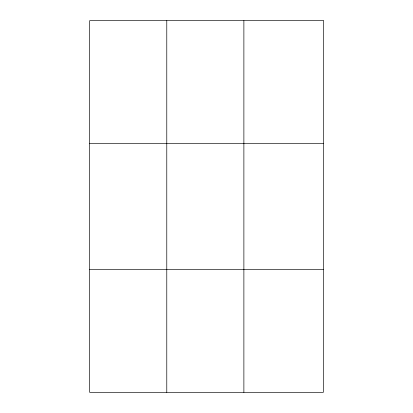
<?xml version="1.0" encoding="UTF-8"?>
<svg xmlns="http://www.w3.org/2000/svg" width="413" height="413" viewBox="0 0 413 413"><rect width="100%" height="100%" fill="white"/><g stroke="black" fill="none" stroke-linecap="round" stroke-linejoin="round"><path stroke-width="0.62" d="M166.78 392.35L166.78 20.65M243.882 392.35L243.882 20.65M89.673 143.311L323.327 143.311M89.673 269.689L323.327 269.689M323.327 20.65L323.327 392.35L89.673 392.35L89.673 20.65L323.327 20.65"/></g></svg>
